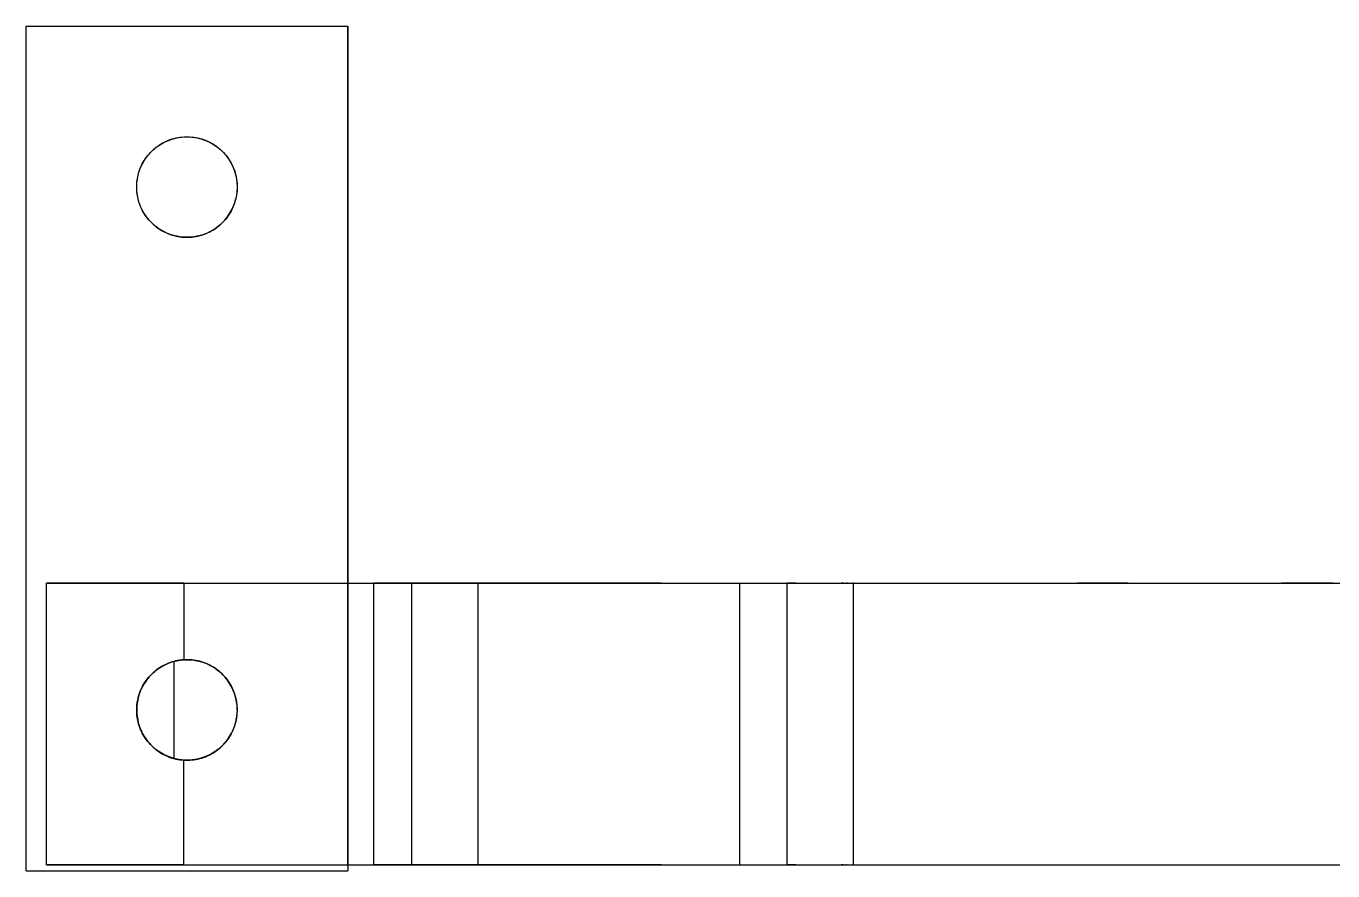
# Model space of a CAD drawing. Header units: millimetres. Extents: x -70 to 222, y -216 to 42.
# Drawn here: x -65 to 0, y -0.3 to 41.7 of the extents above; entities that cross this region are included whole.
import ezdxf

# ---------------------------------------------------------------- set-up
doc = ezdxf.new("R2010")
doc.units = ezdxf.units.MM
doc.layers.add('TOP_XY', color=7, linetype='Continuous')

msp = doc.modelspace()

# ---------------------------------------------------------------- linework, layer by layer
for centre in [(-57, 33.7), (-57, 7.7)]:
    msp.add_circle(centre, 2.5)
at = {"layer": 'TOP_XY'}
for p, q in [((-65, -0.3), (-65, 41.7)), ((-65, 41.7), (-49, 41.7)), ((-49, 14), (-49, 41.7)), ((-49, 41.7), (-49, -0.3)), ((-58.445, 35.74), (-58.363, 35.796)), ((-58.363, 35.796), (-58.279, 35.848)), ((-58.279, 35.848), (-58.192, 35.897)), ((-58.192, 35.897), (-58.104, 35.943)), ((-58.104, 35.943), (-58.014, 35.985)), ((-58.014, 35.985), (-57.922, 36.024)), ((-57.922, 36.024), (-57.829, 36.059)), ((-57.829, 36.059), (-57.735, 36.09)), ((-57.735, 36.09), (-57.639, 36.117)), ((-57.639, 36.117), (-57.542, 36.14)), ((-57.542, 36.14), (-57.445, 36.16)), ((-57.445, 36.16), (-57.347, 36.176)), ((-57.347, 36.176), (-57.248, 36.188)), ((-57.248, 36.188), (-57.149, 36.196)), ((-57.149, 36.196), (-57.05, 36.2)), ((-57.05, 36.2), (-56.95, 36.2)), ((-56.95, 36.2), (-56.851, 36.196)), ((-56.851, 36.196), (-56.752, 36.188)), ((-56.752, 36.188), (-56.653, 36.176)), ((-56.653, 36.176), (-56.555, 36.16)), ((-56.555, 36.16), (-56.458, 36.14)), ((-56.458, 36.14), (-56.361, 36.117)), ((-56.361, 36.117), (-56.265, 36.09)), ((-56.265, 36.09), (-56.171, 36.059)), ((-56.171, 36.059), (-56.078, 36.024)), ((-56.078, 36.024), (-55.986, 35.985)), ((-55.986, 35.985), (-55.896, 35.943)), ((-55.896, 35.943), (-55.808, 35.897)), ((-55.808, 35.897), (-55.721, 35.848)), ((-55.721, 35.848), (-55.637, 35.796)), ((-55.637, 35.796), (-55.555, 35.74)), ((-59.122, 35.021), (-59.068, 35.104)), ((-59.068, 35.104), (-59.011, 35.186)), ((-59.011, 35.186), (-58.95, 35.264)), ((-58.95, 35.264), (-58.886, 35.341)), ((-58.886, 35.341), (-58.82, 35.414)), ((-58.82, 35.414), (-58.75, 35.485)), ((-58.75, 35.485), (-58.678, 35.553)), ((-58.678, 35.553), (-58.603, 35.619)), ((-58.603, 35.619), (-58.525, 35.681)), ((-58.525, 35.681), (-58.445, 35.74)), ((-55.555, 35.74), (-55.475, 35.681)), ((-55.475, 35.681), (-55.397, 35.619)), ((-55.397, 35.619), (-55.322, 35.553)), ((-55.322, 35.553), (-55.25, 35.485)), ((-55.25, 35.485), (-55.18, 35.414)), ((-55.18, 35.414), (-55.114, 35.341)), ((-55.114, 35.341), (-55.05, 35.264)), ((-55.05, 35.264), (-54.989, 35.186)), ((-54.989, 35.186), (-54.932, 35.104)), ((-54.932, 35.104), (-54.878, 35.021)), ((-59.404, 34.387), (-59.375, 34.482)), ((-59.375, 34.482), (-59.342, 34.576)), ((-59.342, 34.576), (-59.305, 34.668)), ((-59.305, 34.668), (-59.265, 34.759)), ((-59.265, 34.759), (-59.221, 34.848)), ((-59.221, 34.848), (-59.173, 34.936)), ((-59.173, 34.936), (-59.122, 35.021)), ((-54.878, 35.021), (-54.827, 34.936)), ((-54.827, 34.936), (-54.779, 34.848)), ((-54.779, 34.848), (-54.735, 34.759)), ((-54.735, 34.759), (-54.695, 34.668)), ((-54.695, 34.668), (-54.658, 34.576)), ((-54.658, 34.576), (-54.625, 34.482)), ((-54.625, 34.482), (-54.596, 34.387)), ((-59.498, 33.799), (-59.492, 33.899)), ((-59.492, 33.899), (-59.482, 33.998)), ((-59.482, 33.998), (-59.468, 34.096)), ((-59.468, 34.096), (-59.451, 34.194)), ((-59.451, 34.194), (-59.429, 34.291)), ((-59.429, 34.291), (-59.404, 34.387)), ((-54.596, 34.387), (-54.571, 34.291)), ((-54.571, 34.291), (-54.549, 34.194)), ((-54.549, 34.194), (-54.532, 34.096)), ((-54.532, 34.096), (-54.518, 33.998)), ((-54.518, 33.998), (-54.508, 33.899)), ((-54.508, 33.899), (-54.502, 33.799)), ((-59.5, 33.7), (-59.498, 33.799)), ((-59.498, 33.601), (-59.5, 33.7)), ((-59.492, 33.501), (-59.498, 33.601)), ((-59.482, 33.402), (-59.492, 33.501)), ((-59.468, 33.304), (-59.482, 33.402)), ((-59.451, 33.206), (-59.468, 33.304)), ((-59.429, 33.109), (-59.451, 33.206)), ((-54.549, 33.206), (-54.571, 33.109)), ((-54.532, 33.304), (-54.549, 33.206)), ((-54.518, 33.402), (-54.532, 33.304)), ((-54.508, 33.501), (-54.518, 33.402)), ((-54.502, 33.601), (-54.508, 33.501)), ((-54.502, 33.799), (-54.5, 33.7)), ((-54.5, 33.7), (-54.502, 33.601)), ((-59.404, 33.013), (-59.429, 33.109)), ((-59.375, 32.918), (-59.404, 33.013)), ((-59.342, 32.824), (-59.375, 32.918)), ((-59.305, 32.732), (-59.342, 32.824)), ((-59.265, 32.641), (-59.305, 32.732)), ((-59.221, 32.552), (-59.265, 32.641)), ((-59.173, 32.464), (-59.221, 32.552)), ((-54.827, 32.464), (-54.779, 32.552)), ((-54.779, 32.552), (-54.735, 32.641)), ((-54.735, 32.641), (-54.695, 32.732)), ((-54.695, 32.732), (-54.658, 32.824)), ((-54.658, 32.824), (-54.625, 32.918)), ((-54.625, 32.918), (-54.596, 33.013)), ((-54.596, 33.013), (-54.571, 33.109)), ((-59.122, 32.379), (-59.173, 32.464)), ((-59.068, 32.296), (-59.122, 32.379)), ((-59.011, 32.214), (-59.068, 32.296)), ((-58.95, 32.136), (-59.011, 32.214)), ((-58.886, 32.059), (-58.95, 32.136)), ((-58.82, 31.986), (-58.886, 32.059)), ((-58.82, 31.986), (-58.75, 31.915)), ((-58.75, 31.915), (-58.678, 31.847)), ((-55.322, 31.847), (-55.25, 31.915)), ((-55.25, 31.915), (-55.18, 31.986)), ((-55.18, 31.986), (-55.114, 32.059)), ((-55.114, 32.059), (-55.05, 32.136)), ((-55.05, 32.136), (-54.989, 32.214)), ((-54.989, 32.214), (-54.932, 32.296)), ((-54.932, 32.296), (-54.878, 32.379)), ((-54.878, 32.379), (-54.827, 32.464)), ((-58.678, 31.847), (-58.603, 31.781)), ((-58.603, 31.781), (-58.525, 31.719)), ((-58.525, 31.719), (-58.445, 31.66)), ((-58.445, 31.66), (-58.363, 31.604)), ((-58.363, 31.604), (-58.279, 31.552)), ((-58.279, 31.552), (-58.192, 31.503)), ((-58.192, 31.503), (-58.104, 31.457)), ((-58.104, 31.457), (-58.014, 31.415)), ((-58.014, 31.415), (-57.922, 31.376)), ((-57.922, 31.376), (-57.829, 31.341)), ((-57.829, 31.341), (-57.735, 31.31)), ((-57.735, 31.31), (-57.639, 31.283)), ((-57.639, 31.283), (-57.542, 31.26)), ((-57.542, 31.26), (-57.445, 31.24)), ((-57.445, 31.24), (-57.347, 31.224)), ((-57.347, 31.224), (-57.248, 31.212)), ((-57.248, 31.212), (-57.149, 31.204)), ((-57.149, 31.204), (-57.05, 31.2)), ((-57.05, 31.2), (-56.95, 31.2)), ((-56.95, 31.2), (-56.851, 31.204)), ((-56.851, 31.204), (-56.752, 31.212)), ((-56.752, 31.212), (-56.653, 31.224)), ((-56.653, 31.224), (-56.555, 31.24)), ((-56.555, 31.24), (-56.458, 31.26)), ((-56.458, 31.26), (-56.361, 31.283)), ((-56.361, 31.283), (-56.265, 31.31)), ((-56.265, 31.31), (-56.171, 31.341)), ((-56.171, 31.341), (-56.078, 31.376)), ((-56.078, 31.376), (-55.986, 31.415)), ((-55.986, 31.415), (-55.896, 31.457)), ((-55.896, 31.457), (-55.808, 31.503)), ((-55.808, 31.503), (-55.721, 31.552)), ((-55.721, 31.552), (-55.637, 31.604)), ((-55.637, 31.604), (-55.555, 31.66)), ((-55.555, 31.66), (-55.475, 31.719)), ((-55.475, 31.719), (-55.397, 31.781)), ((-55.397, 31.781), (-55.322, 31.847)), ((-63.976, 14), (-63.995, 14)), ((-63.995, 0), (-63.995, 14)), ((-63.995, 14), (-63.911, 14)), ((-63.855, 14), (-63.976, 14)), ((-63.911, 14), (-63.726, 14)), ((-63.633, 14), (-63.855, 14)), ((-63.726, 14), (-63.439, 14)), ((-63.308, 14), (-63.633, 14)), ((-63.439, 14), (-63.05, 14)), ((-62.883, 14), (-63.308, 14)), ((-63.05, 14), (-62.561, 14)), ((-62.357, 14), (-62.883, 14)), ((-62.561, 14), (-61.973, 14)), ((-61.732, 14), (-62.357, 14)), ((-61.973, 14), (-61.285, 14)), ((-61.008, 14), (-61.732, 14)), ((-61.285, 14), (-60.499, 14)), ((-60.187, 14), (-61.008, 14)), ((-60.499, 14), (-59.617, 14)), ((-59.27, 14), (-60.187, 14)), ((-59.617, 14), (-58.64, 14)), ((-58.259, 14), (-59.27, 14)), ((-58.64, 14), (-57.569, 14)), ((-57.154, 14), (-58.259, 14)), ((-57.569, 14), (-56.406, 14)), ((-57.154, 14), (-57.154, 10.195)), ((-57.154, 14), (-49, 14)), ((-56.406, 14), (-55.154, 14)), ((-55.154, 14), (-53.813, 14)), ((-53.813, 14), (-52.386, 14)), ((-52.386, 14), (-50.876, 14)), ((-50.876, 14), (-49.284, 14)), ((-49.284, 14), (-47.614, 14)), ((-49, 0), (-49, 14)), ((-49, 14), (-47.344, 14)), ((-47.7, 0), (-47.7, 14)), ((-47.662, 14), (-47.7, 14)), ((-47.549, 14), (-47.662, 14)), ((-47.614, 14), (-45.868, 14)), ((-47.361, 14), (-47.549, 14)), ((-47.098, 14), (-47.361, 14)), ((-47.344, 14), (-45.615, 14)), ((-46.76, 14), (-47.098, 14)), ((-46.349, 14), (-46.76, 14)), ((-45.864, 14), (-46.349, 14)), ((-45.868, 14), (-44.049, 14)), ((-45.306, 14), (-45.864, 14)), ((-45.817, 0), (-45.817, 14)), ((-45.816, 14), (-45.817, 14)), ((-45.812, 14), (-45.816, 14)), ((-45.806, 14), (-45.812, 14)), ((-45.796, 14), (-45.806, 14)), ((-45.796, 14), (-45.806, 14)), ((-45.785, 14), (-45.796, 14)), ((-45.785, 14), (-45.796, 14)), ((-45.771, 14), (-45.785, 14)), ((-45.754, 14), (-45.771, 14)), ((-45.734, 14), (-45.754, 14)), ((-45.713, 14), (-45.734, 14)), ((-45.689, 14), (-45.713, 14)), ((-45.662, 14), (-45.689, 14)), ((-45.633, 14), (-45.662, 14)), ((-45.602, 14), (-45.633, 14)), ((-45.615, 14), (-43.816, 14)), ((-45.568, 14), (-45.602, 14)), ((-45.532, 14), (-45.568, 14)), ((-45.494, 14), (-45.532, 14)), ((-45.454, 14), (-45.494, 14)), ((-45.412, 14), (-45.454, 14)), ((-45.368, 14), (-45.412, 14)), ((-45.368, 14), (-45.412, 14)), ((-45.368, 14), (-45.322, 14)), ((-45.368, 14), (-45.322, 14)), ((-45.322, 14), (-45.275, 14)), ((-44.677, 14), (-45.306, 14)), ((-45.275, 14), (-45.225, 14)), ((-45.225, 14), (-45.174, 14)), ((-45.174, 14), (-45.121, 14)), ((-45.121, 14), (-45.067, 14)), ((-45.067, 14), (-45.011, 14)), ((-45.011, 14), (-44.954, 14)), ((-44.954, 14), (-44.896, 14)), ((-44.896, 14), (-44.836, 14)), ((-44.896, 14), (-44.836, 14)), ((-44.836, 14), (-44.776, 14)), ((-44.836, 14), (-44.776, 14)), ((-44.776, 14), (-44.714, 14)), ((-44.714, 14), (-44.652, 14)), ((-43.978, 14), (-44.677, 14)), ((-44.652, 14), (-44.589, 14)), ((-44.589, 14), (-44.525, 14)), ((-44.525, 14), (-44.461, 14)), ((-44.461, 14), (-44.396, 14)), ((-44.396, 14), (-44.331, 14)), ((-44.396, 14), (-44.331, 14)), ((-44.331, 14), (-44.266, 14)), ((-44.331, 14), (-44.266, 14)), ((-44.266, 14), (-44.2, 14)), ((-44.2, 14), (-44.134, 14)), ((-44.134, 14), (-44.069, 14)), ((-44.069, 14), (-44.004, 14)), ((-44.069, 14), (-44.004, 14)), ((-44.049, 14), (-42.159, 14)), ((-44.004, 14), (-43.938, 14)), ((-44.004, 14), (-43.938, 14)), ((-43.209, 14), (-43.978, 14)), ((-43.874, 14), (-43.938, 14)), ((-43.809, 14), (-43.874, 14)), ((-43.816, 14), (-41.948, 14)), ((-43.746, 14), (-43.809, 14)), ((-43.682, 14), (-43.746, 14)), ((-43.682, 14), (-43.62, 14)), ((-43.559, 14), (-43.62, 14)), ((-43.498, 14), (-43.559, 14)), ((-43.439, 14), (-43.498, 14)), ((-43.498, 14), (-43.439, 14)), ((-43.38, 14), (-43.439, 14)), ((-43.439, 14), (-43.38, 14)), ((-43.323, 14), (-43.38, 14)), ((-43.268, 14), (-43.323, 14)), ((-43.213, 14), (-43.268, 14)), ((-43.161, 14), (-43.213, 14)), ((-42.371, 14), (-43.209, 14)), ((-43.161, 14), (-43.109, 14)), ((-43.06, 14), (-43.109, 14)), ((-43.012, 14), (-43.06, 14)), ((-42.966, 14), (-43.012, 14)), ((-42.922, 14), (-42.966, 14)), ((-42.88, 14), (-42.922, 14)), ((-42.88, 14), (-42.84, 14)), ((-42.802, 14), (-42.84, 14)), ((-42.766, 14), (-42.802, 14)), ((-42.733, 14), (-42.766, 14)), ((-42.702, 14), (-42.733, 14)), ((-42.673, 14), (-42.702, 14)), ((-42.702, 14), (-42.673, 14)), ((-42.646, 14), (-42.673, 14)), ((-42.673, 14), (-42.646, 14)), ((-42.646, 14), (-42.622, 14)), ((-42.6, 14), (-42.622, 14)), ((-42.581, 14), (-42.6, 14)), ((-42.6, 14), (-42.581, 14)), ((-42.581, 14), (-42.564, 14)), ((-42.581, 14), (-42.564, 14)), ((-42.564, 14), (-42.55, 14)), ((-42.55, 14), (-42.538, 14)), ((-42.538, 14), (-42.529, 14)), ((-42.529, 14), (-42.523, 14)), ((-42.523, 14), (-42.519, 14)), ((-42.519, 14), (-42.517, 14)), ((-42.517, 0), (-42.517, 14)), ((-41.467, 14), (-42.371, 14)), ((-42.159, 14), (-40.202, 14)), ((-41.948, 14), (-40.016, 14)), ((-40.497, 14), (-41.467, 14)), ((-39.462, 14), (-40.497, 14)), ((-40.202, 14), (-38.181, 14)), ((-40.016, 14), (-38.022, 14)), ((-38.366, 14), (-39.462, 14)), ((-37.209, 14), (-38.366, 14)), ((-38.181, 14), (-36.099, 14)), ((-38.022, 14), (-35.97, 14)), ((-35.993, 14), (-37.209, 14)), ((-36.099, 14), (-33.96, 14)), ((-34.72, 14), (-35.993, 14)), ((-35.97, 14), (-33.862, 14)), ((-33.392, 14), (-34.72, 14)), ((-33.96, 14), (-31.766, 14)), ((-33.862, 14), (-31.701, 14)), ((-33.392, 14), (-32.011, 14)), ((-32.011, 14), (-30.58, 14)), ((-31.766, 14), (-29.521, 14)), ((-31.701, 14), (-29.492, 14)), ((-30.58, 14), (-29.101, 14)), ((-29.521, 14), (-27.23, 14)), ((-29.492, 0), (-29.492, 14)), ((-29.492, 14), (29.492, 14)), ((-29.101, 14), (-27.575, 14)), ((-27.575, 14), (-26.006, 14)), ((-27.23, 14), (-24.895, 14)), ((-27.15, 0), (-27.15, 14)), ((-27.149, 14), (-27.15, 14)), ((-27.145, 14), (-27.149, 14)), ((-27.145, 14), (-27.149, 14)), ((-27.138, 14), (-27.145, 14)), ((-27.138, 14), (-27.145, 14)), ((-27.129, 14), (-27.138, 14)), ((-27.117, 14), (-27.129, 14)), ((-27.103, 14), (-27.117, 14)), ((-27.086, 14), (-27.103, 14)), ((-27.067, 14), (-27.086, 14)), ((-27.045, 14), (-27.067, 14)), ((-27.045, 14), (-27.067, 14)), ((-27.021, 14), (-27.045, 14)), ((-27.021, 14), (-27.045, 14)), ((-26.995, 14), (-27.021, 14)), ((-26.966, 14), (-26.995, 14)), ((-26.934, 14), (-26.966, 14)), ((-26.934, 14), (-26.966, 14)), ((-26.901, 14), (-26.934, 14)), ((-26.901, 14), (-26.934, 14)), ((-26.865, 14), (-26.901, 14)), ((-26.865, 14), (-26.901, 14)), ((-26.827, 14), (-26.865, 14)), ((-26.787, 14), (-26.827, 14)), ((-26.745, 14), (-26.787, 14)), ((-26.701, 14), (-26.745, 14)), ((-26.701, 14), (-26.655, 14)), ((-26.655, 14), (-26.607, 14)), ((-26.655, 14), (-26.607, 14)), ((-26.607, 14), (-26.558, 14)), ((-26.607, 14), (-26.558, 14)), ((-26.558, 14), (-26.507, 14)), ((-26.507, 14), (-26.454, 14)), ((-26.454, 14), (-26.4, 14)), ((-26.454, 14), (-26.4, 14)), ((-26.4, 14), (-26.344, 14)), ((-26.4, 14), (-26.344, 14)), ((-26.344, 14), (-26.287, 14)), ((-26.287, 14), (-26.229, 14)), ((-26.229, 14), (-26.169, 14)), ((-26.169, 14), (-26.109, 14)), ((-26.109, 14), (-26.047, 14)), ((-26.109, 14), (-26.047, 14)), ((-26.047, 14), (-25.985, 14)), ((-26.047, 14), (-25.985, 14)), ((-26.006, 14), (-24.395, 14)), ((-25.985, 14), (-25.922, 14)), ((-25.985, 14), (-25.922, 14)), ((-25.922, 14), (-25.858, 14)), ((-25.922, 14), (-25.858, 14)), ((-25.858, 14), (-25.794, 14)), ((-25.858, 14), (-25.794, 14)), ((-25.794, 14), (-25.729, 14)), ((-25.794, 14), (-25.729, 14)), ((-25.729, 14), (-25.664, 14)), ((-25.729, 14), (-25.664, 14)), ((-25.664, 14), (-25.598, 14)), ((-25.664, 14), (-25.598, 14)), ((-25.598, 14), (-25.533, 14)), ((-25.598, 14), (-25.533, 14)), ((-25.533, 14), (-25.467, 14)), ((-25.533, 14), (-25.467, 14)), ((-25.467, 14), (-25.402, 14)), ((-25.467, 14), (-25.402, 14)), ((-25.402, 14), (-25.336, 14)), ((-25.402, 14), (-25.336, 14)), ((-25.336, 14), (-25.271, 14)), ((-25.271, 14), (-25.206, 14)), ((-25.271, 14), (-25.206, 14)), ((-25.206, 14), (-25.142, 14)), ((-25.206, 14), (-25.142, 14)), ((-25.142, 14), (-25.078, 14)), ((-25.142, 14), (-25.078, 14)), ((-25.078, 14), (-25.015, 14)), ((-25.078, 14), (-25.015, 14)), ((-25.015, 14), (-24.953, 14)), ((-25.015, 14), (-24.953, 14)), ((-24.953, 14), (-24.891, 14)), ((-24.953, 14), (-24.891, 14)), ((-24.895, 14), (-22.52, 14)), ((-24.891, 14), (-24.831, 14)), ((-24.831, 14), (-24.771, 14)), ((-24.771, 14), (-24.713, 14)), ((-24.713, 14), (-24.656, 14)), ((-24.656, 14), (-24.6, 14)), ((-24.656, 14), (-24.6, 14)), ((-24.6, 14), (-24.546, 14)), ((-24.6, 14), (-24.546, 14)), ((-24.546, 14), (-24.493, 14)), ((-24.493, 14), (-24.442, 14)), ((-24.442, 14), (-24.393, 14)), ((-24.393, 14), (-24.442, 14)), ((-24.395, 14), (-22.747, 14)), ((-24.393, 14), (-24.345, 14)), ((-24.345, 14), (-24.393, 14)), ((-24.345, 14), (-24.299, 14)), ((-24.299, 14), (-24.255, 14)), ((-24.255, 14), (-24.213, 14)), ((-24.213, 14), (-24.173, 14)), ((-24.173, 14), (-24.213, 14)), ((-24.173, 14), (-24.135, 14)), ((-24.135, 14), (-24.173, 14)), ((-24.135, 14), (-24.099, 14)), ((-24.135, 14), (-24.099, 14)), ((-24.099, 14), (-24.066, 14)), ((-24.099, 14), (-24.066, 14)), ((-24.066, 14), (-24.034, 14)), ((-24.066, 14), (-24.034, 14)), ((-24.034, 14), (-24.005, 14)), ((-24.005, 14), (-23.979, 14)), ((-23.979, 14), (-23.955, 14)), ((-23.979, 14), (-23.955, 14)), ((-23.955, 14), (-23.933, 14)), ((-23.955, 14), (-23.933, 14)), ((-23.933, 14), (-23.914, 14)), ((-23.914, 14), (-23.897, 14)), ((-23.883, 14), (-23.897, 14)), ((-23.871, 14), (-23.883, 14)), ((-23.862, 14), (-23.871, 14)), ((-23.862, 14), (-23.871, 14)), ((-23.855, 14), (-23.862, 14)), ((-23.855, 14), (-23.862, 14)), ((-23.851, 14), (-23.855, 14)), ((-23.851, 14), (-23.855, 14)), ((-23.85, 14), (-23.851, 14)), ((-23.85, 0), (-23.85, 14)), ((-22.747, 14), (-21.062, 14)), ((-22.52, 14), (-20.109, 14)), ((-21.062, 14), (-19.344, 14)), ((-20.109, 14), (-17.666, 14)), ((-19.344, 14), (-17.595, 14)), ((-17.666, 14), (-15.195, 14)), ((-17.595, 14), (-15.818, 14)), ((-15.818, 14), (-14.017, 14)), ((-15.195, 14), (-12.7, 14)), ((-14.017, 14), (-12.193, 14)), ((-10.184, 14), (-12.7, 14)), ((-12.193, 14), (-10.35, 14)), ((-10.35, 14), (-8.49, 14)), ((-10.184, 14), (-7.652, 14)), ((-8.49, 14), (-6.618, 14)), ((-7.652, 14), (-5.108, 14)), ((-6.618, 14), (-4.734, 14)), ((-5.108, 14), (-2.556, 14)), ((-4.734, 14), (-2.844, 14)), ((-2.844, 14), (-0.948, 14)), ((0, 14), (-2.556, 14)), ((-0.948, 14), (0.948, 14)), ((-58.448, 9.738), (-58.366, 9.794)), ((-58.363, 9.796), (-58.445, 9.74)), ((-58.366, 9.794), (-58.281, 9.847)), ((-58.279, 9.848), (-58.363, 9.796)), ((-58.281, 9.847), (-58.195, 9.896)), ((-58.192, 9.897), (-58.279, 9.848)), ((-58.195, 9.896), (-58.107, 9.942)), ((-58.104, 9.943), (-58.192, 9.897)), ((-58.107, 9.942), (-58.017, 9.984)), ((-58.014, 9.985), (-58.104, 9.943)), ((-58.017, 9.984), (-57.926, 10.022)), ((-57.922, 10.024), (-58.014, 9.985)), ((-57.926, 10.022), (-57.833, 10.057)), ((-57.829, 10.059), (-57.922, 10.024)), ((-57.833, 10.057), (-57.738, 10.088)), ((-57.735, 10.09), (-57.829, 10.059)), ((-57.738, 10.088), (-57.643, 10.116)), ((-57.639, 10.117), (-57.735, 10.09)), ((-57.647, 10.115), (-57.55, 10.139)), ((-57.566, 10.135), (-57.647, 10.115)), ((-57.647, 10.115), (-57.647, 5.285)), ((-57.643, 10.116), (-57.547, 10.14)), ((-57.639, 10.117), (-57.542, 10.14)), ((-57.485, 10.152), (-57.566, 10.135)), ((-57.566, 10.135), (-57.55, 10.139)), ((-57.55, 10.139), (-57.453, 10.159)), ((-57.485, 10.152), (-57.55, 10.139)), ((-57.547, 10.14), (-57.449, 10.159)), ((-57.445, 10.16), (-57.542, 10.14)), ((-57.321, 10.179), (-57.485, 10.152)), ((-57.485, 10.152), (-57.453, 10.159)), ((-57.354, 10.175), (-57.453, 10.159)), ((-57.449, 10.159), (-57.351, 10.175)), ((-57.445, 10.16), (-57.347, 10.176)), ((-57.354, 10.175), (-57.255, 10.187)), ((-57.321, 10.179), (-57.354, 10.175)), ((-57.351, 10.175), (-57.253, 10.187)), ((-57.248, 10.188), (-57.347, 10.176)), ((-57.321, 10.179), (-57.154, 10.195)), ((-57.321, 10.179), (-57.255, 10.187)), ((-57.156, 10.195), (-57.255, 10.187)), ((-57.154, 10.195), (-57.253, 10.187)), ((-57.149, 10.196), (-57.248, 10.188)), ((-57.057, 10.199), (-57.156, 10.195)), ((-57.154, 10.195), (-57.156, 10.195)), ((-57.154, 10.195), (-57.057, 10.199)), ((-57.05, 10.2), (-57.149, 10.196)), ((-56.957, 10.2), (-57.057, 10.199)), ((-56.95, 10.2), (-57.05, 10.2)), ((-56.858, 10.196), (-56.957, 10.2)), ((-56.851, 10.196), (-56.95, 10.2)), ((-56.758, 10.188), (-56.858, 10.196)), ((-56.752, 10.188), (-56.851, 10.196)), ((-56.659, 10.177), (-56.758, 10.188)), ((-56.653, 10.176), (-56.752, 10.188)), ((-56.561, 10.161), (-56.659, 10.177)), ((-56.555, 10.16), (-56.653, 10.176)), ((-56.463, 10.142), (-56.561, 10.161)), ((-56.458, 10.14), (-56.555, 10.16)), ((-56.367, 10.118), (-56.463, 10.142)), ((-56.361, 10.117), (-56.458, 10.14)), ((-56.271, 10.091), (-56.367, 10.118)), ((-56.265, 10.09), (-56.361, 10.117)), ((-56.176, 10.06), (-56.271, 10.091)), ((-56.171, 10.059), (-56.265, 10.09)), ((-56.083, 10.026), (-56.176, 10.06)), ((-56.078, 10.024), (-56.171, 10.059)), ((-55.991, 9.987), (-56.083, 10.026)), ((-55.986, 9.985), (-56.078, 10.024)), ((-55.901, 9.945), (-55.991, 9.987)), ((-55.896, 9.943), (-55.986, 9.985)), ((-55.812, 9.9), (-55.901, 9.945)), ((-55.808, 9.897), (-55.896, 9.943)), ((-55.725, 9.851), (-55.812, 9.9)), ((-55.721, 9.848), (-55.808, 9.897)), ((-55.641, 9.798), (-55.725, 9.851)), ((-55.637, 9.796), (-55.721, 9.848)), ((-55.558, 9.742), (-55.641, 9.798)), ((-55.555, 9.74), (-55.637, 9.796)), ((-59.123, 9.02), (-59.069, 9.103)), ((-59.068, 9.104), (-59.122, 9.021)), ((-59.069, 9.103), (-59.012, 9.184)), ((-59.011, 9.186), (-59.068, 9.104)), ((-59.012, 9.184), (-58.951, 9.263)), ((-58.95, 9.264), (-59.011, 9.186)), ((-58.951, 9.263), (-58.888, 9.339)), ((-58.886, 9.341), (-58.95, 9.264)), ((-58.888, 9.339), (-58.821, 9.413)), ((-58.82, 9.414), (-58.886, 9.341)), ((-58.821, 9.413), (-58.752, 9.483)), ((-58.75, 9.485), (-58.82, 9.414)), ((-58.752, 9.483), (-58.68, 9.552)), ((-58.678, 9.553), (-58.75, 9.485)), ((-58.68, 9.552), (-58.605, 9.617)), ((-58.603, 9.619), (-58.678, 9.553)), ((-58.605, 9.617), (-58.527, 9.679)), ((-58.525, 9.681), (-58.603, 9.619)), ((-58.527, 9.679), (-58.448, 9.738)), ((-58.445, 9.74), (-58.525, 9.681)), ((-55.478, 9.683), (-55.558, 9.742)), ((-55.475, 9.681), (-55.555, 9.74)), ((-55.4, 9.621), (-55.478, 9.683)), ((-55.397, 9.619), (-55.475, 9.681)), ((-55.325, 9.556), (-55.4, 9.621)), ((-55.322, 9.553), (-55.397, 9.619)), ((-55.252, 9.488), (-55.325, 9.556)), ((-55.25, 9.485), (-55.322, 9.553)), ((-55.183, 9.417), (-55.252, 9.488)), ((-55.18, 9.414), (-55.25, 9.485)), ((-55.116, 9.343), (-55.183, 9.417)), ((-55.114, 9.341), (-55.18, 9.414)), ((-55.052, 9.267), (-55.116, 9.343)), ((-55.05, 9.264), (-55.114, 9.341)), ((-54.991, 9.188), (-55.052, 9.267)), ((-54.989, 9.186), (-55.05, 9.264)), ((-54.933, 9.107), (-54.991, 9.188)), ((-54.932, 9.104), (-54.989, 9.186)), ((-54.879, 9.023), (-54.933, 9.107)), ((-54.878, 9.021), (-54.932, 9.104)), ((-59.375, 8.482), (-59.404, 8.387)), ((-59.404, 8.386), (-59.375, 8.481)), ((-59.342, 8.576), (-59.375, 8.482)), ((-59.375, 8.481), (-59.342, 8.575)), ((-59.305, 8.668), (-59.342, 8.576)), ((-59.342, 8.575), (-59.305, 8.667)), ((-59.265, 8.759), (-59.305, 8.668)), ((-59.305, 8.667), (-59.265, 8.758)), ((-59.221, 8.848), (-59.265, 8.759)), ((-59.221, 8.847), (-59.265, 8.758)), ((-59.173, 8.936), (-59.221, 8.848)), ((-59.221, 8.847), (-59.174, 8.934)), ((-59.174, 8.934), (-59.123, 9.02)), ((-59.122, 9.021), (-59.173, 8.936)), ((-54.828, 8.938), (-54.879, 9.023)), ((-54.827, 8.936), (-54.878, 9.021)), ((-54.78, 8.85), (-54.828, 8.938)), ((-54.779, 8.848), (-54.827, 8.936)), ((-54.736, 8.761), (-54.78, 8.85)), ((-54.735, 8.759), (-54.779, 8.848)), ((-54.696, 8.67), (-54.736, 8.761)), ((-54.695, 8.668), (-54.735, 8.759)), ((-54.659, 8.577), (-54.696, 8.67)), ((-54.658, 8.576), (-54.695, 8.668)), ((-54.626, 8.483), (-54.659, 8.577)), ((-54.625, 8.482), (-54.658, 8.576)), ((-54.597, 8.388), (-54.626, 8.483)), ((-54.596, 8.387), (-54.625, 8.482)), ((-59.492, 7.899), (-59.498, 7.799)), ((-59.498, 7.799), (-59.492, 7.898)), ((-59.482, 7.998), (-59.492, 7.899)), ((-59.492, 7.898), (-59.482, 7.997)), ((-59.468, 8.096), (-59.482, 7.998)), ((-59.482, 7.997), (-59.469, 8.095)), ((-59.469, 8.095), (-59.451, 8.193)), ((-59.451, 8.194), (-59.468, 8.096)), ((-59.429, 8.291), (-59.451, 8.194)), ((-59.451, 8.193), (-59.429, 8.29)), ((-59.404, 8.387), (-59.429, 8.291)), ((-59.429, 8.29), (-59.404, 8.386)), ((-54.571, 8.292), (-54.597, 8.388)), ((-54.571, 8.291), (-54.596, 8.387)), ((-54.549, 8.195), (-54.571, 8.292)), ((-54.549, 8.194), (-54.571, 8.291)), ((-54.532, 8.097), (-54.549, 8.195)), ((-54.532, 8.096), (-54.549, 8.194)), ((-54.518, 7.998), (-54.532, 8.097)), ((-54.518, 7.998), (-54.532, 8.096)), ((-54.508, 7.899), (-54.518, 7.998)), ((-54.508, 7.899), (-54.518, 7.998)), ((-54.502, 7.799), (-54.508, 7.899)), ((-54.502, 7.8), (-54.508, 7.899)), ((-59.5, 7.7), (-59.498, 7.799)), ((-59.498, 7.799), (-59.5, 7.7)), ((-59.498, 7.601), (-59.5, 7.7)), ((-59.5, 7.7), (-59.498, 7.601)), ((-59.492, 7.502), (-59.498, 7.601)), ((-59.498, 7.601), (-59.492, 7.501)), ((-59.482, 7.403), (-59.492, 7.502)), ((-59.492, 7.501), (-59.482, 7.402)), ((-59.469, 7.305), (-59.482, 7.403)), ((-59.482, 7.402), (-59.468, 7.304)), ((-59.451, 7.207), (-59.469, 7.305)), ((-59.468, 7.304), (-59.451, 7.206)), ((-59.429, 7.11), (-59.451, 7.207)), ((-59.451, 7.206), (-59.429, 7.109)), ((-54.571, 7.109), (-54.549, 7.206)), ((-54.571, 7.108), (-54.549, 7.205)), ((-54.549, 7.206), (-54.532, 7.304)), ((-54.549, 7.205), (-54.532, 7.303)), ((-54.532, 7.303), (-54.518, 7.402)), ((-54.532, 7.304), (-54.518, 7.402)), ((-54.518, 7.402), (-54.508, 7.501)), ((-54.518, 7.402), (-54.508, 7.501)), ((-54.508, 7.501), (-54.502, 7.601)), ((-54.508, 7.501), (-54.502, 7.6)), ((-54.5, 7.7), (-54.502, 7.8)), ((-54.502, 7.799), (-54.5, 7.7)), ((-54.5, 7.7), (-54.502, 7.6)), ((-54.5, 7.7), (-54.502, 7.601)), ((-59.404, 7.014), (-59.429, 7.11)), ((-59.429, 7.109), (-59.404, 7.013)), ((-59.375, 6.919), (-59.404, 7.014)), ((-59.404, 7.013), (-59.375, 6.918)), ((-59.342, 6.825), (-59.375, 6.919)), ((-59.375, 6.918), (-59.342, 6.824)), ((-59.305, 6.733), (-59.342, 6.825)), ((-59.342, 6.824), (-59.305, 6.732)), ((-59.265, 6.642), (-59.305, 6.733)), ((-59.305, 6.732), (-59.265, 6.641)), ((-59.221, 6.553), (-59.265, 6.642)), ((-59.265, 6.641), (-59.221, 6.552)), ((-59.174, 6.466), (-59.221, 6.553)), ((-59.221, 6.552), (-59.173, 6.464)), ((-54.828, 6.462), (-54.78, 6.55)), ((-54.827, 6.464), (-54.779, 6.552)), ((-54.78, 6.55), (-54.736, 6.639)), ((-54.779, 6.552), (-54.735, 6.641)), ((-54.736, 6.639), (-54.696, 6.73)), ((-54.735, 6.641), (-54.695, 6.732)), ((-54.696, 6.73), (-54.659, 6.823)), ((-54.695, 6.732), (-54.658, 6.824)), ((-54.659, 6.823), (-54.626, 6.917)), ((-54.658, 6.824), (-54.625, 6.918)), ((-54.626, 6.917), (-54.597, 7.012)), ((-54.625, 6.918), (-54.596, 7.013)), ((-54.597, 7.012), (-54.571, 7.108)), ((-54.596, 7.013), (-54.571, 7.109)), ((-59.123, 6.38), (-59.174, 6.466)), ((-59.173, 6.464), (-59.122, 6.379)), ((-59.069, 6.297), (-59.123, 6.38)), ((-59.122, 6.379), (-59.068, 6.296)), ((-59.012, 6.216), (-59.069, 6.297)), ((-59.068, 6.296), (-59.011, 6.214)), ((-58.951, 6.137), (-59.012, 6.216)), ((-59.011, 6.214), (-58.95, 6.136)), ((-58.888, 6.061), (-58.951, 6.137)), ((-58.95, 6.136), (-58.886, 6.059)), ((-58.821, 5.987), (-58.888, 6.061)), ((-58.886, 6.059), (-58.82, 5.986)), ((-58.821, 5.987), (-58.752, 5.917)), ((-58.82, 5.986), (-58.75, 5.915)), ((-58.752, 5.917), (-58.68, 5.848)), ((-58.75, 5.915), (-58.678, 5.847)), ((-55.325, 5.844), (-55.252, 5.912)), ((-55.322, 5.847), (-55.25, 5.915)), ((-55.252, 5.912), (-55.183, 5.983)), ((-55.25, 5.915), (-55.18, 5.986)), ((-55.183, 5.983), (-55.116, 6.057)), ((-55.18, 5.986), (-55.114, 6.059)), ((-55.116, 6.057), (-55.052, 6.133)), ((-55.114, 6.059), (-55.05, 6.136)), ((-55.052, 6.133), (-54.991, 6.212)), ((-55.05, 6.136), (-54.989, 6.214)), ((-54.991, 6.212), (-54.933, 6.293)), ((-54.989, 6.214), (-54.932, 6.296)), ((-54.933, 6.293), (-54.879, 6.377)), ((-54.932, 6.296), (-54.878, 6.379)), ((-54.879, 6.377), (-54.828, 6.462)), ((-54.878, 6.379), (-54.827, 6.464)), ((-58.68, 5.848), (-58.605, 5.783)), ((-58.678, 5.847), (-58.603, 5.781)), ((-58.605, 5.783), (-58.527, 5.721)), ((-58.603, 5.781), (-58.525, 5.719)), ((-58.527, 5.721), (-58.448, 5.662)), ((-58.525, 5.719), (-58.445, 5.66)), ((-58.448, 5.662), (-58.366, 5.606)), ((-58.445, 5.66), (-58.363, 5.604)), ((-58.366, 5.606), (-58.281, 5.553)), ((-58.363, 5.604), (-58.279, 5.552)), ((-58.281, 5.553), (-58.195, 5.504)), ((-58.279, 5.552), (-58.192, 5.503)), ((-58.195, 5.504), (-58.107, 5.458)), ((-58.192, 5.503), (-58.104, 5.457)), ((-58.107, 5.458), (-58.017, 5.416)), ((-58.104, 5.457), (-58.014, 5.415)), ((-58.017, 5.416), (-57.926, 5.378)), ((-58.014, 5.415), (-57.922, 5.376)), ((-57.926, 5.378), (-57.833, 5.343)), ((-57.922, 5.376), (-57.829, 5.341)), ((-57.833, 5.343), (-57.738, 5.312)), ((-57.829, 5.341), (-57.735, 5.31)), ((-57.738, 5.312), (-57.643, 5.284)), ((-57.735, 5.31), (-57.639, 5.283)), ((-57.647, 5.285), (-57.485, 5.248)), ((-57.647, 5.285), (-57.55, 5.261)), ((-57.643, 5.284), (-57.547, 5.26)), ((-57.639, 5.283), (-57.542, 5.26)), ((-57.485, 5.248), (-57.55, 5.261)), ((-57.453, 5.241), (-57.55, 5.261)), ((-57.547, 5.26), (-57.449, 5.241)), ((-57.542, 5.26), (-57.445, 5.24)), ((-57.485, 5.248), (-57.321, 5.221)), ((-57.485, 5.248), (-57.453, 5.241)), ((-57.453, 5.241), (-57.354, 5.225)), ((-57.449, 5.241), (-57.351, 5.225)), ((-57.445, 5.24), (-57.347, 5.224)), ((-57.321, 5.221), (-57.354, 5.225)), ((-57.255, 5.213), (-57.354, 5.225)), ((-57.351, 5.225), (-57.253, 5.213)), ((-57.347, 5.224), (-57.248, 5.212)), ((-57.321, 5.221), (-57.154, 5.205)), ((-57.321, 5.221), (-57.255, 5.213)), ((-57.255, 5.213), (-57.156, 5.205)), ((-57.154, 5.205), (-57.253, 5.213)), ((-57.248, 5.212), (-57.149, 5.204)), ((-57.154, 5.205), (-57.156, 5.205)), ((-57.057, 5.201), (-57.156, 5.205)), ((-57.154, 0), (-57.154, 5.205)), ((-57.154, 5.205), (-57.057, 5.201)), ((-57.149, 5.204), (-57.05, 5.2)), ((-57.057, 5.201), (-56.957, 5.2)), ((-57.05, 5.2), (-56.95, 5.2)), ((-56.957, 5.2), (-56.858, 5.204)), ((-56.95, 5.2), (-56.851, 5.204)), ((-56.858, 5.204), (-56.758, 5.212)), ((-56.851, 5.204), (-56.752, 5.212)), ((-56.758, 5.212), (-56.659, 5.223)), ((-56.752, 5.212), (-56.653, 5.224)), ((-56.659, 5.223), (-56.561, 5.239)), ((-56.653, 5.224), (-56.555, 5.24)), ((-56.561, 5.239), (-56.463, 5.258)), ((-56.555, 5.24), (-56.458, 5.26)), ((-56.463, 5.258), (-56.367, 5.282)), ((-56.458, 5.26), (-56.361, 5.283)), ((-56.367, 5.282), (-56.271, 5.309)), ((-56.361, 5.283), (-56.265, 5.31)), ((-56.271, 5.309), (-56.176, 5.34)), ((-56.265, 5.31), (-56.171, 5.341)), ((-56.176, 5.34), (-56.083, 5.374)), ((-56.171, 5.341), (-56.078, 5.376)), ((-56.083, 5.374), (-55.991, 5.413)), ((-56.078, 5.376), (-55.986, 5.415)), ((-55.991, 5.413), (-55.901, 5.455)), ((-55.986, 5.415), (-55.896, 5.457)), ((-55.901, 5.455), (-55.812, 5.5)), ((-55.896, 5.457), (-55.808, 5.503)), ((-55.812, 5.5), (-55.725, 5.549)), ((-55.808, 5.503), (-55.721, 5.552)), ((-55.725, 5.549), (-55.641, 5.602)), ((-55.721, 5.552), (-55.637, 5.604)), ((-55.641, 5.602), (-55.558, 5.658)), ((-55.637, 5.604), (-55.555, 5.66)), ((-55.558, 5.658), (-55.478, 5.717)), ((-55.555, 5.66), (-55.475, 5.719)), ((-55.478, 5.717), (-55.4, 5.779)), ((-55.475, 5.719), (-55.397, 5.781)), ((-55.4, 5.779), (-55.325, 5.844)), ((-55.397, 5.781), (-55.322, 5.847)), ((-63.976, 0), (-63.995, 0)), ((-63.995, 0), (-63.911, 0)), ((-63.855, 0), (-63.976, 0)), ((-63.911, 0), (-63.726, 0)), ((-63.633, 0), (-63.855, 0)), ((-63.726, 0), (-63.439, 0)), ((-63.308, 0), (-63.633, 0)), ((-63.439, 0), (-63.05, 0)), ((-62.883, 0), (-63.308, 0)), ((-63.05, 0), (-62.561, 0)), ((-62.357, 0), (-62.883, 0)), ((-62.561, 0), (-61.973, 0)), ((-61.732, 0), (-62.357, 0)), ((-61.973, 0), (-61.285, 0)), ((-61.008, 0), (-61.732, 0)), ((-61.285, 0), (-60.499, 0)), ((-60.187, 0), (-61.008, 0)), ((-60.499, 0), (-59.617, 0)), ((-59.27, 0), (-60.187, 0)), ((-59.617, 0), (-58.64, 0)), ((-58.259, 0), (-59.27, 0)), ((-58.64, 0), (-57.569, 0)), ((-57.154, 0), (-58.259, 0)), ((-57.569, 0), (-56.406, 0)), ((-57.154, 0), (-49, 0)), ((-56.406, 0), (-55.154, 0)), ((-55.154, 0), (-53.813, 0)), ((-53.813, 0), (-52.386, 0)), ((-52.386, 0), (-50.876, 0)), ((-50.876, 0), (-49.284, 0)), ((-49.284, 0), (-47.614, 0)), ((-49, 0), (-47.344, 0)), ((-47.662, 0), (-47.7, 0)), ((-47.549, 0), (-47.662, 0)), ((-47.614, 0), (-45.868, 0)), ((-47.361, 0), (-47.549, 0)), ((-47.098, 0), (-47.361, 0)), ((-47.344, 0), (-45.615, 0)), ((-46.76, 0), (-47.098, 0)), ((-46.349, 0), (-46.76, 0)), ((-45.864, 0), (-46.349, 0)), ((-45.868, 0), (-44.049, 0)), ((-45.306, 0), (-45.864, 0)), ((-45.615, 0), (-43.816, 0)), ((-44.677, 0), (-45.306, 0)), ((-43.978, 0), (-44.677, 0)), ((-44.049, 0), (-42.159, 0)), ((-43.209, 0), (-43.978, 0)), ((-43.816, 0), (-41.948, 0)), ((-42.371, 0), (-43.209, 0)), ((-41.467, 0), (-42.371, 0)), ((-42.159, 0), (-40.202, 0)), ((-41.948, 0), (-40.016, 0)), ((-40.497, 0), (-41.467, 0)), ((-39.462, 0), (-40.497, 0)), ((-40.202, 0), (-38.181, 0)), ((-40.016, 0), (-38.022, 0)), ((-38.366, 0), (-39.462, 0)), ((-37.209, 0), (-38.366, 0)), ((-38.181, 0), (-36.099, 0)), ((-38.022, 0), (-35.97, 0)), ((-35.993, 0), (-37.209, 0)), ((-36.099, 0), (-33.96, 0)), ((-34.72, 0), (-35.993, 0)), ((-35.97, 0), (-33.862, 0)), ((-33.392, 0), (-34.72, 0)), ((-33.96, 0), (-31.766, 0)), ((-33.862, 0), (-31.701, 0)), ((-33.392, 0), (-32.011, 0)), ((-32.011, 0), (-30.58, 0)), ((-31.766, 0), (-29.521, 0)), ((-31.701, 0), (-29.492, 0)), ((-30.58, 0), (-29.101, 0)), ((-29.521, 0), (-27.23, 0)), ((-29.492, 0), (29.492, 0)), ((-29.101, 0), (-27.575, 0)), ((-27.575, 0), (-26.006, 0)), ((-27.23, 0), (-24.895, 0)), ((-26.006, 0), (-24.395, 0)), ((-24.895, 0), (-22.52, 0)), ((-24.395, 0), (-22.747, 0)), ((-22.747, 0), (-21.062, 0)), ((-22.52, 0), (-20.109, 0)), ((-21.062, 0), (-19.344, 0)), ((-20.109, 0), (-17.666, 0)), ((-19.344, 0), (-17.595, 0)), ((-17.666, 0), (-15.195, 0)), ((-17.595, 0), (-15.818, 0)), ((-15.818, 0), (-14.017, 0)), ((-15.195, 0), (-12.7, 0)), ((-14.017, 0), (-12.193, 0)), ((-12.7, 0), (-10.184, 0)), ((-12.193, 0), (-10.35, 0)), ((-10.35, 0), (-8.49, 0)), ((-10.184, 0), (-7.652, 0)), ((-8.49, 0), (-6.618, 0)), ((-7.652, 0), (-5.108, 0)), ((-6.618, 0), (-4.734, 0)), ((-5.108, 0), (-2.556, 0)), ((-4.734, 0), (-2.844, 0)), ((-2.844, 0), (-0.948, 0)), ((-2.556, 0), (0, 0)), ((-0.948, 0), (0.948, 0)), ((0, 0), (2.556, 0)), ((-65, -0.3), (-49, -0.3)), ((-49, 0), (-49, -0.3)), ((-45.816, 0), (-45.817, 0)), ((-45.812, 0), (-45.816, 0)), ((-45.806, 0), (-45.812, 0)), ((-45.796, 0), (-45.806, 0)), ((-45.796, 0), (-45.806, 0)), ((-45.785, 0), (-45.796, 0)), ((-45.785, 0), (-45.796, 0)), ((-45.771, 0), (-45.785, 0)), ((-45.754, 0), (-45.771, 0)), ((-45.734, 0), (-45.754, 0)), ((-45.713, 0), (-45.734, 0)), ((-45.689, 0), (-45.713, 0)), ((-45.662, 0), (-45.689, 0)), ((-45.633, 0), (-45.662, 0)), ((-45.602, 0), (-45.633, 0)), ((-45.568, 0), (-45.602, 0)), ((-45.532, 0), (-45.568, 0)), ((-45.494, 0), (-45.532, 0)), ((-45.454, 0), (-45.494, 0)), ((-45.412, 0), (-45.454, 0)), ((-45.368, 0), (-45.412, 0)), ((-45.368, 0), (-45.412, 0)), ((-45.368, 0), (-45.322, 0)), ((-45.368, 0), (-45.322, 0)), ((-45.322, 0), (-45.275, 0)), ((-45.275, 0), (-45.225, 0)), ((-45.225, 0), (-45.174, 0)), ((-45.174, 0), (-45.121, 0)), ((-45.121, 0), (-45.067, 0)), ((-45.067, 0), (-45.011, 0)), ((-45.011, 0), (-44.954, 0)), ((-44.954, 0), (-44.896, 0)), ((-44.896, 0), (-44.836, 0)), ((-44.896, 0), (-44.836, 0)), ((-44.836, 0), (-44.776, 0)), ((-44.836, 0), (-44.776, 0)), ((-44.776, 0), (-44.714, 0)), ((-44.714, 0), (-44.652, 0)), ((-44.652, 0), (-44.589, 0)), ((-44.589, 0), (-44.525, 0)), ((-44.525, 0), (-44.461, 0)), ((-44.461, 0), (-44.396, 0)), ((-44.396, 0), (-44.331, 0)), ((-44.396, 0), (-44.331, 0)), ((-44.331, 0), (-44.266, 0)), ((-44.331, 0), (-44.266, 0)), ((-44.266, 0), (-44.2, 0)), ((-44.2, 0), (-44.134, 0)), ((-44.134, 0), (-44.069, 0)), ((-44.069, 0), (-44.004, 0)), ((-44.069, 0), (-44.004, 0)), ((-44.004, 0), (-43.938, 0)), ((-44.004, 0), (-43.938, 0)), ((-43.874, 0), (-43.938, 0)), ((-43.809, 0), (-43.874, 0)), ((-43.746, 0), (-43.809, 0)), ((-43.746, 0), (-43.682, 0)), ((-43.682, 0), (-43.62, 0)), ((-43.559, 0), (-43.62, 0)), ((-43.498, 0), (-43.559, 0)), ((-43.439, 0), (-43.498, 0)), ((-43.498, 0), (-43.439, 0)), ((-43.38, 0), (-43.439, 0)), ((-43.439, 0), (-43.38, 0)), ((-43.323, 0), (-43.38, 0)), ((-43.268, 0), (-43.323, 0)), ((-43.213, 0), (-43.268, 0)), ((-43.213, 0), (-43.161, 0)), ((-43.161, 0), (-43.109, 0)), ((-43.06, 0), (-43.109, 0)), ((-43.012, 0), (-43.06, 0)), ((-42.966, 0), (-43.012, 0)), ((-42.922, 0), (-42.966, 0)), ((-42.922, 0), (-42.88, 0)), ((-42.88, 0), (-42.84, 0)), ((-42.802, 0), (-42.84, 0)), ((-42.766, 0), (-42.802, 0)), ((-42.733, 0), (-42.766, 0)), ((-42.702, 0), (-42.733, 0)), ((-42.673, 0), (-42.702, 0)), ((-42.702, 0), (-42.673, 0)), ((-42.673, 0), (-42.646, 0)), ((-42.673, 0), (-42.646, 0)), ((-42.646, 0), (-42.622, 0)), ((-42.6, 0), (-42.622, 0)), ((-42.581, 0), (-42.6, 0)), ((-42.6, 0), (-42.581, 0)), ((-42.564, 0), (-42.581, 0)), ((-42.581, 0), (-42.564, 0)), ((-42.564, 0), (-42.55, 0)), ((-42.55, 0), (-42.538, 0)), ((-42.538, 0), (-42.529, 0)), ((-42.529, 0), (-42.523, 0)), ((-42.523, 0), (-42.519, 0)), ((-42.519, 0), (-42.517, 0)), ((-27.149, 0), (-27.15, 0)), ((-27.145, 0), (-27.149, 0)), ((-27.145, 0), (-27.149, 0)), ((-27.138, 0), (-27.145, 0)), ((-27.138, 0), (-27.145, 0)), ((-27.129, 0), (-27.138, 0)), ((-27.117, 0), (-27.129, 0)), ((-27.103, 0), (-27.117, 0)), ((-27.086, 0), (-27.103, 0)), ((-27.067, 0), (-27.086, 0)), ((-27.045, 0), (-27.067, 0)), ((-27.045, 0), (-27.067, 0)), ((-27.021, 0), (-27.045, 0)), ((-27.021, 0), (-27.045, 0)), ((-26.995, 0), (-27.021, 0)), ((-26.966, 0), (-26.995, 0)), ((-26.934, 0), (-26.966, 0)), ((-26.934, 0), (-26.966, 0)), ((-26.901, 0), (-26.934, 0)), ((-26.901, 0), (-26.934, 0)), ((-26.865, 0), (-26.901, 0)), ((-26.865, 0), (-26.901, 0)), ((-26.827, 0), (-26.865, 0)), ((-26.787, 0), (-26.827, 0)), ((-26.745, 0), (-26.787, 0)), ((-26.701, 0), (-26.745, 0)), ((-26.701, 0), (-26.655, 0)), ((-26.655, 0), (-26.607, 0)), ((-26.655, 0), (-26.607, 0)), ((-26.607, 0), (-26.558, 0)), ((-26.607, 0), (-26.558, 0)), ((-26.558, 0), (-26.507, 0)), ((-26.507, 0), (-26.454, 0)), ((-26.454, 0), (-26.4, 0)), ((-26.454, 0), (-26.4, 0)), ((-26.4, 0), (-26.344, 0)), ((-26.4, 0), (-26.344, 0)), ((-26.344, 0), (-26.287, 0)), ((-26.287, 0), (-26.229, 0)), ((-26.229, 0), (-26.169, 0)), ((-26.169, 0), (-26.109, 0)), ((-26.109, 0), (-26.047, 0)), ((-26.109, 0), (-26.047, 0)), ((-26.047, 0), (-25.985, 0)), ((-26.047, 0), (-25.985, 0)), ((-25.985, 0), (-25.922, 0)), ((-25.985, 0), (-25.922, 0)), ((-25.922, 0), (-25.858, 0)), ((-25.922, 0), (-25.858, 0)), ((-25.858, 0), (-25.794, 0)), ((-25.858, 0), (-25.794, 0)), ((-25.794, 0), (-25.729, 0)), ((-25.794, 0), (-25.729, 0)), ((-25.729, 0), (-25.664, 0)), ((-25.729, 0), (-25.664, 0)), ((-25.664, 0), (-25.598, 0)), ((-25.664, 0), (-25.598, 0)), ((-25.598, 0), (-25.533, 0)), ((-25.598, 0), (-25.533, 0)), ((-25.533, 0), (-25.467, 0)), ((-25.533, 0), (-25.467, 0)), ((-25.467, 0), (-25.402, 0)), ((-25.467, 0), (-25.402, 0)), ((-25.402, 0), (-25.336, 0)), ((-25.402, 0), (-25.336, 0)), ((-25.336, 0), (-25.271, 0)), ((-25.271, 0), (-25.206, 0)), ((-25.271, 0), (-25.206, 0)), ((-25.206, 0), (-25.142, 0)), ((-25.206, 0), (-25.142, 0)), ((-25.142, 0), (-25.078, 0)), ((-25.142, 0), (-25.078, 0)), ((-25.078, 0), (-25.015, 0)), ((-25.078, 0), (-25.015, 0)), ((-25.015, 0), (-24.953, 0)), ((-25.015, 0), (-24.953, 0)), ((-24.953, 0), (-24.891, 0)), ((-24.953, 0), (-24.891, 0)), ((-24.891, 0), (-24.831, 0)), ((-24.831, 0), (-24.771, 0)), ((-24.771, 0), (-24.713, 0)), ((-24.713, 0), (-24.656, 0)), ((-24.656, 0), (-24.6, 0)), ((-24.656, 0), (-24.6, 0)), ((-24.6, 0), (-24.546, 0)), ((-24.6, 0), (-24.546, 0)), ((-24.546, 0), (-24.493, 0)), ((-24.493, 0), (-24.442, 0)), ((-24.442, 0), (-24.393, 0)), ((-24.393, 0), (-24.442, 0)), ((-24.393, 0), (-24.345, 0)), ((-24.345, 0), (-24.393, 0)), ((-24.345, 0), (-24.299, 0)), ((-24.299, 0), (-24.255, 0)), ((-24.255, 0), (-24.213, 0)), ((-24.213, 0), (-24.173, 0)), ((-24.173, 0), (-24.213, 0)), ((-24.173, 0), (-24.135, 0)), ((-24.173, 0), (-24.135, 0)), ((-24.135, 0), (-24.099, 0)), ((-24.135, 0), (-24.099, 0)), ((-24.099, 0), (-24.066, 0)), ((-24.099, 0), (-24.066, 0)), ((-24.066, 0), (-24.034, 0)), ((-24.066, 0), (-24.034, 0)), ((-24.034, 0), (-24.005, 0)), ((-24.005, 0), (-23.979, 0)), ((-23.979, 0), (-23.955, 0)), ((-23.979, 0), (-23.955, 0)), ((-23.955, 0), (-23.933, 0)), ((-23.955, 0), (-23.933, 0)), ((-23.933, 0), (-23.914, 0)), ((-23.914, 0), (-23.897, 0)), ((-23.883, 0), (-23.897, 0)), ((-23.871, 0), (-23.883, 0)), ((-23.862, 0), (-23.871, 0)), ((-23.862, 0), (-23.871, 0)), ((-23.855, 0), (-23.862, 0)), ((-23.855, 0), (-23.862, 0)), ((-23.851, 0), (-23.855, 0)), ((-23.851, 0), (-23.855, 0)), ((-23.851, 0), (-23.85, 0))]:
    msp.add_line(p, q, dxfattribs=at)

doc.saveas('drawing.dxf')
